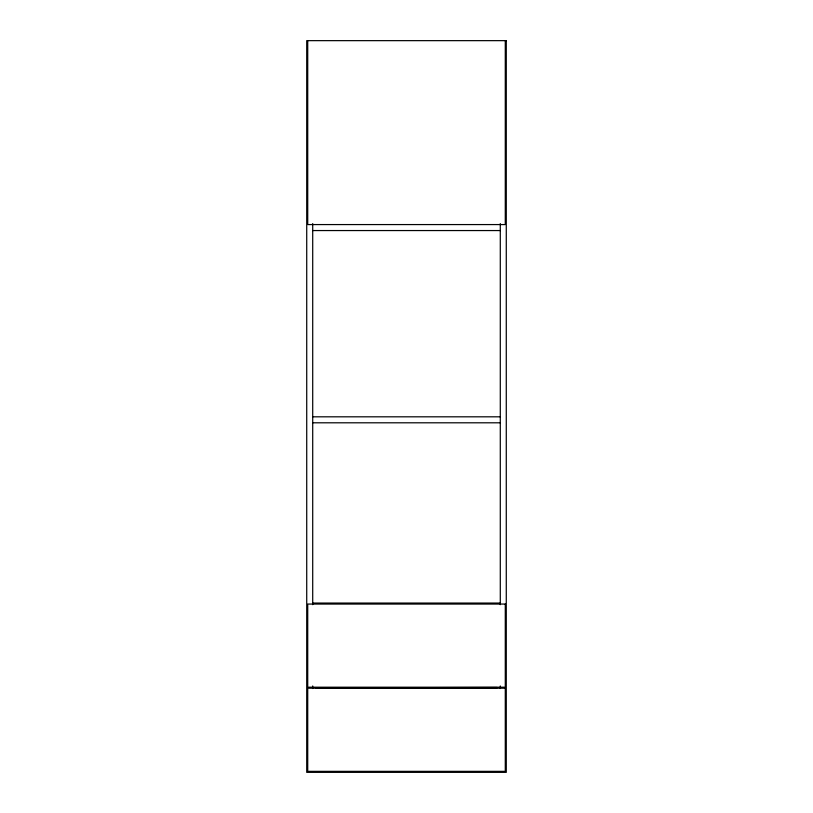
<?xml version="1.0" encoding="UTF-8"?>
<svg xmlns="http://www.w3.org/2000/svg" width="813" height="813" viewBox="0 0 813 813"><rect width="100%" height="100%" fill="white"/><g stroke="black" fill="none" stroke-linecap="round" stroke-linejoin="round"><path stroke-width="1.22" d="M312.71 230.557L500.29 230.557M312.71 416.815L500.29 416.815M312.71 422.801L500.29 422.801M312.71 603.063L500.29 603.063M505.28 40.65L505.28 224.571L307.721 224.571L307.721 40.65M500.29 223.575L500.29 604.669M500.29 685.969L500.29 688.509M312.71 223.575L312.71 604.669M312.71 685.969L312.71 688.509M506.275 40.65L306.725 40.65L306.725 772.35L506.275 772.35L506.275 40.65M505.28 604.059L307.721 604.059L307.721 687.209L505.28 687.209L505.28 604.059M497.302 687.544L315.698 687.737L497.302 687.544M505.28 688.205L307.721 688.205L307.721 771.354L505.28 771.354L505.28 688.205"/></g></svg>
